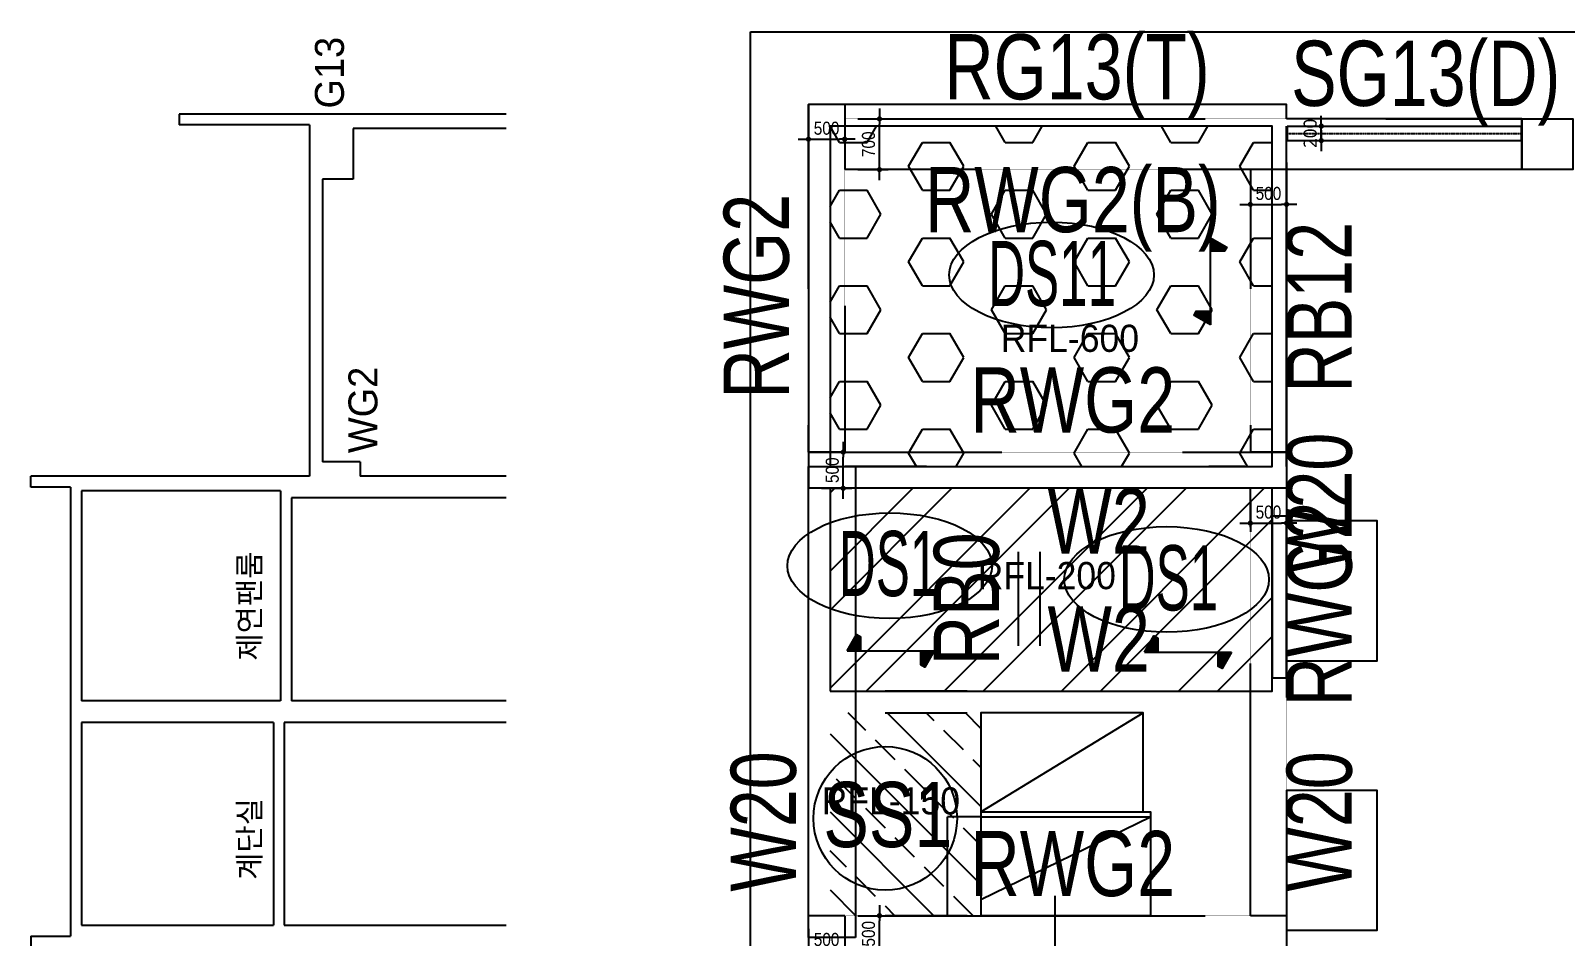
# Model space of a CAD drawing. Header units: millimetres. Extents: x -42253 to 178576, y 88378 to 153500.
# Drawn here: x 81417 to 102602, y 137520 to 150023 of the extents above; entities that cross this region are included whole.
import ezdxf
from ezdxf.enums import TextEntityAlignment as Align

# ---------------------------------------------------------------- set-up
doc = ezdxf.new("R2010")
doc.units = ezdxf.units.MM
doc.linetypes.add('HID', pattern=[2.3, 1.5, -0.8])
doc.linetypes.add('xs-1f_plan$0$HID', pattern=[4, 3, -1])
doc.layers.get('Defpoints').update_dxf_attribs({"color": 159})
for name, color, linetype in [('^DECK', 130, 'Continuous'), ('A-CEN', 1, 'Continuous'), ('A-HAT', 251, 'Continuous'), ('A-OPEN', 1, 'Continuous'), ('BEAM-TEXT', 4, 'Continuous'), ('DECK-PL', 4, 'Continuous'), ('DECK-SLAB', 4, 'Continuous'), ('GIRDER-TEXT', 7, 'Continuous'), ('S-STL-BEAM', 6, 'Continuous'), ('TXT-SLAB', 6, 'Continuous'), ('WALL-TEXT', 6, 'Continuous'), ('xs-1f_plan$0$8', 8, 'Continuous'), ('xs-1f_plan$0$xref', 7, 'Continuous'), ('레벨', 40, 'Continuous'), ('보(beam)', 4, 'HID'), ('보(girder)', 7, 'HID'), ('슬래브라인', 7, 'Continuous')]:
    doc.layers.add(name, color=color, linetype=linetype)
doc.layers.add('NOPLOT', color=191, linetype='Continuous', plot=False)
doc.styles.add('Gdim', font='Dotum.ttf', dxfattribs={"width": 0.9})
doc.styles.add('Gtx', font='Dotum.ttf')
doc.styles.add('xs-1f_plan$0$Gdim', font='malgun.ttf')
doc.dimstyles.new('Gdim200', dxfattribs={"dimscale": 200, "dimtxt": 3, "dimasz": 1.2, "dimexe": 2, "dimexo": 3, "dimgap": 1, "dimtad": 1, "dimdsep": 46, "dimlunit": 6, "dimtxsty": 'Gdim', "dimblk1": '_CIDOT', "dimblk2": '_CIDOT', "dimsah": 1, "dimcen": 2.5, "dimdle": 2, "dimclrd": 1, "dimclre": 1, "dimclrt": 3, "dimazin": 2, "dimtfac": 1, "dimtix": 1, "dimtmove": 2, "dimatfit": 3, "dimldrblk": '_CIDOT', "dimfxl": 2, "dimtolj": 1, "dimtzin": 0, "dimarcsym": 0})
doc.dimstyles.new('xs-1f_plan$0$Gdim200', dxfattribs={"dimscale": 200, "dimtxt": 3, "dimasz": 1.2, "dimexe": 2, "dimexo": 3, "dimgap": 1, "dimtad": 1, "dimdsep": 46, "dimlunit": 6, "dimtxsty": 'xs-1f_plan$0$Gdim', "dimblk1": 'xs-1f_plan$0$_CIDOT', "dimblk2": 'xs-1f_plan$0$_CIDOT', "dimsah": 1, "dimcen": 2.5, "dimdle": 2, "dimclrd": 1, "dimclre": 1, "dimclrt": 3, "dimazin": 2, "dimtfac": 1, "dimtix": 1, "dimtmove": 2, "dimatfit": 3, "dimldrblk": 'xs-1f_plan$0$_CIDOT', "dimfxl": 2, "dimtolj": 1, "dimtzin": 0, "dimarcsym": 0})

# ---------------------------------------------------------------- blocks, each defined once
blk = doc.blocks.new('_CIDOT')
at = {"color": 0, "linetype": 'ByBlock'}
blk.add_line((2, 0), (-1, 0), dxfattribs=at)
at = {"color": 0, "linetype": 'ByBlock', "const_width": 0.5}
blk.add_lwpolyline([(-0.25, 0, 1), (0.25, 0, 1)], format="xyb", close=True, dxfattribs=at)
blk = doc.blocks.new('*D1014')
at = {"layer": 'Defpoints', "color": 155, "lineweight": -2, "transparency": 16777216}
for p, q in [((-1975, 650), (-1555, 650)), ((-1675, 222), (-1675, 578)), ((-1975, 150), (-1555, 150))]:
    blk.add_line(p, q, dxfattribs=at)
at = {"layer": 'Defpoints', "color": 0, "transparency": 16777216}
for p in [(-2155, 650), (-1675, 650), (-2155, 150)]:
    blk.add_point(p, dxfattribs=at)
at = {"layer": 'Defpoints', "color": 155, "lineweight": -2, "transparency": 16777216, "xscale": 71.99999999999994, "yscale": 71.99999999999994, "zscale": 71.99999999999994}
for p, rotation in [((-1675, 650), 90), ((-1675, 150), 270)]:
    blk.add_blockref('_CIDOT', p, dxfattribs=dict(at, rotation=rotation))
at = {"layer": 'Defpoints', "color": 3, "transparency": 16777216, "insert": (-1826, 400), "char_height": 180, "attachment_point": 5, "rotation": 90, "style": 'Gdim'}
blk.add_mtext('\\A1;{\\C155;500}', dxfattribs=at)
blk = doc.blocks.new('*D1016')
at = {"layer": 'Defpoints', "color": 155, "lineweight": -2, "transparency": 16777216}
for p, q in [((-1975, 650), (-1555, 650)), ((-1675, 222), (-1675, 578)), ((-1975, 150), (-1555, 150))]:
    blk.add_line(p, q, dxfattribs=at)
at = {"layer": 'Defpoints', "color": 0, "transparency": 16777216}
for p in [(-2155, 650), (-1675, 650), (-2155, 150)]:
    blk.add_point(p, dxfattribs=at)
at = {"layer": 'Defpoints', "color": 155, "lineweight": -2, "transparency": 16777216, "xscale": 71.99999999999994, "yscale": 71.99999999999994, "zscale": 71.99999999999994}
for p, rotation in [((-1675, 650), 90), ((-1675, 150), 270)]:
    blk.add_blockref('_CIDOT', p, dxfattribs=dict(at, rotation=rotation))
at = {"layer": 'Defpoints', "color": 3, "transparency": 16777216, "insert": (-1826, 400), "char_height": 180, "attachment_point": 5, "rotation": 90, "style": 'Gdim'}
blk.add_mtext('\\A1;{\\C155;500}', dxfattribs=at)
blk = doc.blocks.new('*D1018')
at = {"layer": 'Defpoints', "color": 155, "lineweight": -2, "transparency": 16777216}
for p, q in [((-2475, 650), (-2055, 650)), ((-2175, 222), (-2175, 578)), ((-2475, 150), (-2055, 150))]:
    blk.add_line(p, q, dxfattribs=at)
at = {"layer": 'Defpoints', "color": 0, "transparency": 16777216}
for p in [(-2655, 650), (-2175, 650), (-2655, 150)]:
    blk.add_point(p, dxfattribs=at)
at = {"layer": 'Defpoints', "color": 155, "lineweight": -2, "transparency": 16777216, "xscale": 71.99999999999994, "yscale": 71.99999999999994, "zscale": 71.99999999999994}
for p, rotation in [((-2175, 650), 90), ((-2175, 150), 270)]:
    blk.add_blockref('_CIDOT', p, dxfattribs=dict(at, rotation=rotation))
at = {"layer": 'Defpoints', "color": 3, "transparency": 16777216, "insert": (-2326, 400), "char_height": 180, "attachment_point": 5, "rotation": 90, "style": 'Gdim'}
blk.add_mtext('\\A1;{\\C155;500}', dxfattribs=at)
blk = doc.blocks.new('*D978')
at = {"layer": 'Defpoints', "color": 155, "lineweight": -2, "transparency": 16777216}
for p, q in [((-1975, 650), (-1555, 650)), ((-1675, 222), (-1675, 578)), ((-1975, 150), (-1555, 150))]:
    blk.add_line(p, q, dxfattribs=at)
at = {"layer": 'Defpoints', "color": 0, "transparency": 16777216}
for p in [(-2155, 650), (-1675, 650), (-2155, 150)]:
    blk.add_point(p, dxfattribs=at)
at = {"layer": 'Defpoints', "color": 155, "lineweight": -2, "transparency": 16777216, "xscale": 71.99999999999994, "yscale": 71.99999999999994, "zscale": 71.99999999999994}
for p, rotation in [((-1675, 650), 90), ((-1675, 150), 270)]:
    blk.add_blockref('_CIDOT', p, dxfattribs=dict(at, rotation=rotation))
at = {"layer": 'Defpoints', "color": 3, "transparency": 16777216, "insert": (-1826, 400), "char_height": 180, "attachment_point": 5, "rotation": 90, "style": 'Gdim'}
blk.add_mtext('\\A1;{\\C155;500}', dxfattribs=at)
blk = doc.blocks.new('*D962')
at = {"layer": 'Defpoints', "color": 155, "lineweight": -2, "transparency": 16777216}
for p, q in [((-1975, 650), (-1555, 650)), ((-1675, 222), (-1675, 578)), ((-1975, 150), (-1555, 150))]:
    blk.add_line(p, q, dxfattribs=at)
at = {"layer": 'Defpoints', "color": 0, "transparency": 16777216}
for p in [(-2155, 650), (-1675, 650), (-2155, 150)]:
    blk.add_point(p, dxfattribs=at)
at = {"layer": 'Defpoints', "color": 155, "lineweight": -2, "transparency": 16777216, "xscale": 71.99999999999994, "yscale": 71.99999999999994, "zscale": 71.99999999999994}
for p, rotation in [((-1675, 650), 90), ((-1675, 150), 270)]:
    blk.add_blockref('_CIDOT', p, dxfattribs=dict(at, rotation=rotation))
at = {"layer": 'Defpoints', "color": 3, "transparency": 16777216, "insert": (-1826, 400), "char_height": 180, "attachment_point": 5, "rotation": 90, "style": 'Gdim'}
blk.add_mtext('\\A1;{\\C155;500}', dxfattribs=at)
blk = doc.blocks.new('*D980')
at = {"layer": 'Defpoints', "color": 155, "lineweight": -2, "transparency": 16777216}
for p, q in [((-788, 550), (-368, 550)), ((-488, 122), (-488, 478)), ((-788, 50), (-368, 50))]:
    blk.add_line(p, q, dxfattribs=at)
at = {"layer": 'Defpoints', "color": 0, "transparency": 16777216}
for p in [(-968, 550), (-488, 550), (-968, 50)]:
    blk.add_point(p, dxfattribs=at)
at = {"layer": 'Defpoints', "color": 155, "lineweight": -2, "transparency": 16777216, "xscale": 71.99999999999994, "yscale": 71.99999999999994, "zscale": 71.99999999999994}
for p, rotation in [((-488, 550), 90), ((-488, 50), 270)]:
    blk.add_blockref('_CIDOT', p, dxfattribs=dict(at, rotation=rotation))
at = {"layer": 'Defpoints', "color": 3, "transparency": 16777216, "insert": (-638, 300), "char_height": 180, "attachment_point": 5, "rotation": 90, "style": 'Gdim'}
blk.add_mtext('\\A1;{\\C155;500}', dxfattribs=at)
blk = doc.blocks.new('*D1020')
at = {"layer": 'Defpoints', "color": 155, "lineweight": -2, "transparency": 16777216}
for p, q in [((-1775, 750), (-1355, 750)), ((-1475, 122), (-1475, 678)), ((-1775, 50), (-1355, 50))]:
    blk.add_line(p, q, dxfattribs=at)
at = {"layer": 'Defpoints', "color": 0, "transparency": 16777216}
for p in [(-1955, 750), (-1475, 750), (-1955, 50)]:
    blk.add_point(p, dxfattribs=at)
at = {"layer": 'Defpoints', "color": 155, "lineweight": -2, "transparency": 16777216, "xscale": 71.99999999999994, "yscale": 71.99999999999994, "zscale": 71.99999999999994}
for p, rotation in [((-1475, 750), 90), ((-1475, 50), 270)]:
    blk.add_blockref('_CIDOT', p, dxfattribs=dict(at, rotation=rotation))
at = {"layer": 'Defpoints', "color": 3, "transparency": 16777216, "insert": (-1626, 400), "char_height": 180, "attachment_point": 5, "rotation": 90, "style": 'Gdim'}
blk.add_mtext('\\A1;{\\C155;700}', dxfattribs=at)
blk = doc.blocks.new('A$C58C40D4B')
at = {"layer": 'DECK-PL'}
for points in [[(600, 2), (471, 228), (415, 196), (415, 2)], [(-600, 2), (-471, -223), (-415, -192), (-415, 2)]]:
    blk.add_hatch(color=256, dxfattribs=at).paths.add_polyline_path(points)
blk.add_line((-600, 2), (600, 2), dxfattribs=at)
for points in [[(600, 2), (471, 228), (415, 196), (415, 2), (415, 2), (471, 2), (600, 2)], [(-600, 2), (-471, -223), (-415, -192), (-415, 2), (-415, 2), (-471, 2), (-600, 2)]]:
    blk.add_lwpolyline(points, dxfattribs=at)
blk = doc.blocks.new('xs-1f_plan$0$_CIDOT')
at = {"color": 0, "linetype": 'ByBlock'}
blk.add_line((2, 0), (-1, 0), dxfattribs=at)
at = {"color": 0, "linetype": 'ByBlock', "const_width": 0.5}
blk.add_lwpolyline([(-0.25, 0, 1), (0.25, 0, 1)], format="xyb", close=True, dxfattribs=at)
blk = doc.blocks.new('*D1167')
at = {"layer": 'Defpoints', "color": 155, "lineweight": -2, "transparency": 16777216}
for p, q in [((-2839, 250), (-2419, 250)), ((-2539, 322), (-2539, 394)), ((-2539, 50), (-2539, 250)), ((-2839, 50), (-2419, 50)), ((-2539, -22), (-2539, -94))]:
    blk.add_line(p, q, dxfattribs=at)
at = {"layer": 'Defpoints', "color": 0, "transparency": 16777216}
for p in [(-3019, 250), (-2539, 250), (-3019, 50)]:
    blk.add_point(p, dxfattribs=at)
at = {"layer": 'Defpoints', "color": 155, "lineweight": -2, "transparency": 16777216, "xscale": 71.99999999999994, "yscale": 71.99999999999994, "zscale": 71.99999999999994}
for p, rotation in [((-2539, 250), 270), ((-2539, 50), 90)]:
    blk.add_blockref('xs-1f_plan$0$_CIDOT', p, dxfattribs=dict(at, rotation=rotation))
at = {"layer": 'Defpoints', "color": 155, "transparency": 16777216, "insert": (-2692, 150), "char_height": 180, "attachment_point": 5, "rotation": 90, "style": 'xs-1f_plan$0$Gdim'}
blk.add_mtext('\\A1;200', dxfattribs=at)
blk = doc.blocks.new('*U1015')
at = {"layer": 'Defpoints'}
for p, q in [((-2155.451, 650), (-2155.451, 150)), ((2644.549, 650), (2644.549, 150))]:
    blk.add_line(p, q, dxfattribs=at)
at = {"layer": '보(girder)'}
for p, q in [((-2155.451, 650), (2644.549, 650)), ((2644.549, 150), (-2155.451, 150))]:
    blk.add_line(p, q, dxfattribs=at)
at = {"layer": 'Defpoints'}
dim = blk.add_linear_dim(base=(-1675.451, 650), p1=(-2155.451, 150), p2=(-2155.451, 650), angle=90, text='{\\C155;<>}', dimstyle='Gdim200', override={"dimscale": 60, "dimzin": 8, "dimclrd": 155, "dimclre": 155}, dxfattribs=at)
dim.commit()
dim.dimension.update_dxf_attribs({"geometry": '*D1014', "text_midpoint": (-1825.573, 400)})
blk = doc.blocks.new('*U1017')
at = {"layer": 'Defpoints'}
for p, q in [((-2155.451, 650), (-2155.451, 150)), ((27544.549, 650), (27544.549, 150))]:
    blk.add_line(p, q, dxfattribs=at)
at = {"layer": '보(girder)'}
for p, q in [((-2155.451, 650), (27544.549, 650)), ((27544.549, 150), (-2155.451, 150))]:
    blk.add_line(p, q, dxfattribs=at)
at = {"layer": 'Defpoints'}
dim = blk.add_linear_dim(base=(-1675.451, 650), p1=(-2155.451, 150), p2=(-2155.451, 650), angle=90, text='{\\C155;<>}', dimstyle='Gdim200', override={"dimscale": 60, "dimzin": 8, "dimclrd": 155, "dimclre": 155}, dxfattribs=at)
dim.commit()
dim.dimension.update_dxf_attribs({"geometry": '*D1016', "text_midpoint": (-1825.573, 400)})
blk = doc.blocks.new('*U1019')
at = {"layer": 'Defpoints'}
for p, q in [((-2655.451, 650), (-2655.451, 150)), ((3944.549, 650), (3944.549, 150))]:
    blk.add_line(p, q, dxfattribs=at)
at = {"layer": '보(girder)'}
for p, q in [((-2655.451, 650), (3944.549, 650)), ((3944.549, 150), (-2655.451, 150))]:
    blk.add_line(p, q, dxfattribs=at)
at = {"layer": 'Defpoints'}
dim = blk.add_linear_dim(base=(-2175.451, 650), p1=(-2655.451, 150), p2=(-2655.451, 650), angle=90, text='{\\C155;<>}', dimstyle='Gdim200', override={"dimscale": 60, "dimzin": 8, "dimclrd": 155, "dimclre": 155}, dxfattribs=at)
dim.commit()
dim.dimension.update_dxf_attribs({"geometry": '*D1018', "text_midpoint": (-2325.573, 400)})
blk = doc.blocks.new('*U979')
at = {"layer": 'Defpoints'}
for p, q in [((-2155.451, 650), (-2155.451, 150)), ((3744.549, 650), (3744.549, 150))]:
    blk.add_line(p, q, dxfattribs=at)
at = {"layer": '보(girder)'}
for p, q in [((-2155.451, 650), (3744.549, 650)), ((3744.549, 150), (-2155.451, 150))]:
    blk.add_line(p, q, dxfattribs=at)
at = {"layer": 'Defpoints'}
dim = blk.add_linear_dim(base=(-1675.451, 650), p1=(-2155.451, 150), p2=(-2155.451, 650), angle=90, text='{\\C155;<>}', dimstyle='Gdim200', override={"dimscale": 60, "dimzin": 8, "dimclrd": 155, "dimclre": 155}, dxfattribs=at)
dim.commit()
dim.dimension.update_dxf_attribs({"geometry": '*D978', "text_midpoint": (-1825.573, 400)})
blk = doc.blocks.new('*U963')
at = {"layer": 'Defpoints'}
for p, q in [((-2155.451, 650), (-2155.451, 150)), ((3944.549, 650), (3944.549, 150))]:
    blk.add_line(p, q, dxfattribs=at)
at = {"layer": '보(girder)'}
for p, q in [((-2155.451, 650), (3944.549, 650)), ((3944.549, 150), (-2155.451, 150))]:
    blk.add_line(p, q, dxfattribs=at)
at = {"layer": 'Defpoints'}
dim = blk.add_linear_dim(base=(-1675.451, 650), p1=(-2155.451, 150), p2=(-2155.451, 650), angle=90, text='{\\C155;<>}', dimstyle='Gdim200', override={"dimscale": 60, "dimzin": 8, "dimclrd": 155, "dimclre": 155}, dxfattribs=at)
dim.commit()
dim.dimension.update_dxf_attribs({"geometry": '*D962', "text_midpoint": (-1825.573, 400)})
blk = doc.blocks.new('*U981')
at = {"layer": 'Defpoints'}
for p, q in [((-967.879, 550), (-967.879, 50)), ((2932.121, 550), (2932.121, 50))]:
    blk.add_line(p, q, dxfattribs=at)
at = {"layer": '보(beam)'}
for p, q in [((2932.121, 550), (-967.879, 550)), ((-967.879, 50), (2932.121, 50))]:
    blk.add_line(p, q, dxfattribs=at)
at = {"layer": 'Defpoints'}
dim = blk.add_linear_dim(base=(-487.879, 550), p1=(-967.879, 50), p2=(-967.879, 550), angle=90, text='{\\C155;<>}', dimstyle='Gdim200', override={"dimscale": 60, "dimzin": 8, "dimclrd": 155, "dimclre": 155}, dxfattribs=at)
dim.commit()
dim.dimension.update_dxf_attribs({"geometry": '*D980', "text_midpoint": (-638.001, 300)})
blk = doc.blocks.new('*U1021')
at = {"layer": 'Defpoints'}
for p, q in [((-1955.451, 750), (-1955.451, 50)), ((7394.549, 750), (7394.549, 50))]:
    blk.add_line(p, q, dxfattribs=at)
at = {"layer": '보(girder)'}
for p, q in [((-1955.451, 750), (7394.549, 750)), ((7394.549, 50), (-1955.451, 50))]:
    blk.add_line(p, q, dxfattribs=at)
at = {"layer": 'Defpoints'}
dim = blk.add_linear_dim(base=(-1475.451, 750), p1=(-1955.451, 50), p2=(-1955.451, 750), angle=90, text='{\\C155;<>}', dimstyle='Gdim200', override={"dimscale": 60, "dimzin": 8, "dimclrd": 155, "dimclre": 155}, dxfattribs=at)
dim.commit()
dim.dimension.update_dxf_attribs({"geometry": '*D1020', "text_midpoint": (-1625.573, 400)})
blk = doc.blocks.new('*U1168')
at = {"layer": 'Defpoints', "ltscale": 4}
for p, q in [((-3018.848, 250), (-3018.848, 50)), ((231.152, 250), (231.152, 50))]:
    blk.add_line(p, q, dxfattribs=at)
at = {"layer": 'xs-1f_plan$0$8', "color": 4, "ltscale": 4}
for p, q in [((-3008.848, 250), (221.152, 250)), ((-3008.848, 50), (221.152, 50))]:
    blk.add_line(p, q, dxfattribs=at)
at = {"layer": 'xs-1f_plan$0$8', "ltscale": 4}
for p, q in [((-3008.848, 250), (-3008.848, 50)), ((221.152, 250), (221.152, 50))]:
    blk.add_line(p, q, dxfattribs=at)
at = {"layer": 'xs-1f_plan$0$8', "linetype": 'xs-1f_plan$0$HID'}
blk.add_line((-3008.848, 150), (221.152, 150), dxfattribs=at)
at = {"layer": 'Defpoints'}
dim = blk.add_linear_dim(base=(-2538.848, 250), p1=(-3018.848, 50), p2=(-3018.848, 250), angle=90, dimstyle='xs-1f_plan$0$Gdim200', override={"dimscale": 60, "dimzin": 8, "dimclrd": 155, "dimclre": 155, "dimclrt": 155}, dxfattribs=at)
dim.commit()
dim.dimension.update_dxf_attribs({"geometry": '*D1167', "text_midpoint": (-2691.844, 150)})

msp = doc.modelspace()

# ---------------------------------------------------------------- hatches: boundary and pattern name
at = {"layer": 'A-HAT'}
h = msp.add_hatch(dxfattribs=at)
h.set_pattern_fill('HEX', color=256, scale=120)
h.paths.add_polyline_path([(92453.571, 144005.018), (98553.571, 144005.018), (98553.571, 148705.018), (92453.571, 148705.018)])
h = msp.add_hatch(dxfattribs=at)
h.set_pattern_fill('ANSI32', color=256, scale=120)
h.paths.add_polyline_path([(92453.571, 140905.018), (98553.571, 140905.018), (98553.571, 143705.018), (92453.571, 143705.018)])
h = msp.add_hatch(dxfattribs=at)
h.set_pattern_fill('ANSI33', color=256, scale=120, angle=90)
h.paths.add_polyline_path([(94533.571, 137805.017), (92453.571, 137805.017), (92453.571, 140605.018), (94533.571, 140605.018)])

# ---------------------------------------------------------------- linework, layer by layer
msp.add_line((94533.571, 139240.018), (94533.571, 137805.018))
at = {"elevation": 0}
for points in [[(92803.571, 137505.018), (92153.571, 137505.018), (92153.571, 144005.018), (92803.571, 144005.018)], [(94533.571, 139240.018), (96773.571, 139240.018), (96773.571, 140605.018), (94533.571, 140605.018)]]:
    msp.add_lwpolyline(points, close=True, dxfattribs=at)
msp.add_lwpolyline([(94533.571, 139170.018), (96873.571, 139170.018), (96873.571, 137805.018), (94533.571, 137805.018)], dxfattribs=at)
at = {"layer": '^DECK', "color": 0}
msp.add_circle((93213.323, 139148.157), 990.918, dxfattribs=at)
for centre in [(95509.494, 146650.512), (93275.404, 142635.997), (97098.049, 142446.787)]:
    msp.add_ellipse(centre, major_axis=(1412.381, 0), ratio=0.51617646, dxfattribs=at)
at = {"layer": 'A-CEN'}
msp.add_line((95553.571, 138080.9), (95553.571, 127460.446), dxfattribs=at)
at = {"layer": 'A-HAT', "elevation": 0}
for points in [[(92453.571, 144005.018), (98553.571, 144005.018), (98553.571, 148705.018), (92453.571, 148705.018)], [(92453.571, 140905.018), (98553.571, 140905.018), (98553.571, 143705.018), (92453.571, 143705.018)]]:
    msp.add_lwpolyline(points, close=True, dxfattribs=at)
at = {"layer": 'A-OPEN'}
for p, q in [((94533.571, 139240.018), (96773.571, 140605.018)), ((94533.571, 138029.268), (96873.571, 139170.018))]:
    msp.add_line(p, q, dxfattribs=at)
at = {"layer": 'NOPLOT'}
for p, q in [((83467.024, 148871.62, 0), (83467.024, 148721.62, 0)), ((87982.024, 148871.62, 0), (83467.024, 148871.62, 0)), ((85267.024, 148721.62, 0), (83467.024, 148721.62, 0)), ((85267.024, 148721.62, 0), (85267.024, 143871.62)), ((85867.024, 148671.62, 0), (85867.024, 147971.62, 0)), ((87982.024, 148671.62, 0), (85867.024, 148671.62, 0)), ((85447.024, 147971.62), (85447.024, 144071.62)), ((85867.024, 147971.62, 0), (85447.024, 147971.62, 0)), ((85967.024, 144071.62), (85447.024, 144071.62)), ((85967.024, 144071.62), (85967.024, 143871.62)), ((85267.024, 143871.62), (81417.024, 143871.62)), ((81417.024, 143721.62), (81417.024, 143871.62)), ((87982.024, 143871.62, 0), (85967.024, 143871.62, 0)), ((81967.024, 143721.62), (81417.024, 143721.62)), ((81967.024, 143721.62), (81967.024, 137521.622)), ((82117.024, 143671.622), (82117.024, 140771.62)), ((84867.024, 143671.62), (82117.024, 143671.62)), ((84867.024, 143671.622), (84867.024, 140771.62)), ((87982.024, 143571.62, 0), (85017.024, 143571.62)), ((85017.024, 143571.62), (85017.024, 140771.62)), ((84867.024, 140771.62, 0), (82117.024, 140771.62, 0)), ((87982.024, 140771.62, 0), (85017.024, 140771.62, 0)), ((82117.024, 140471.62), (82117.024, 137671.622)), ((84767.024, 140471.62, 0), (82117.024, 140471.62, 0)), ((84767.024, 140471.62), (84767.024, 137671.622)), ((84917.024, 140471.62), (84917.024, 137671.622)), ((87982.024, 140471.62, 0), (84917.024, 140471.62, 0)), ((81417.024, 137521.622), (81417.024, 137371.622)), ((81417.024, 137521.622, 0), (81967.024, 137521.622, 0)), ((82117.024, 137671.622, 0), (84767.024, 137671.622, 0)), ((84917.024, 137671.622, 0), (87982.024, 137671.622, 0))]:
    msp.add_line(p, q, dxfattribs=at)
at = {"layer": 'NOPLOT', "linetype": 'HID'}
for p in [(94073.571, 137805.018), (94533.571, 139170.018)]:
    msp.add_line(p, (94073.571, 139170.018), dxfattribs=at)
at = {"layer": 'NOPLOT'}
msp.add_lwpolyline([(91353.571, 150005.017), (103353.571, 150005.017), (103353.571, 122185.017), (91353.571, 122185.017)], close=True, dxfattribs=at)
at = {"layer": '보(beam)'}
for p, q in [((95053.571, 141530.018), (95053.571, 142830.018)), ((95353.571, 141530.018), (95353.571, 142830.018))]:
    msp.add_line(p, q, dxfattribs=at)
at = {"layer": '보(girder)'}
msp.add_line((92653.571, 137805.018), (92153.571, 137805.018), dxfattribs=at)
at = {"layer": '슬래브라인'}
for p, q in [((102003.571, 148805.018), (98753.571, 148805.018)), ((98553.571, 144005.018), (98553.571, 148705.018)), ((98753.571, 144005.018), (98753.571, 148705.018)), ((98753.571, 148205.018), (98753.571, 144205.018)), ((102003.571, 148105.018), (98753.571, 148105.018)), ((93783.571, 144005.018), (92653.571, 144005.018)), ((98178.571, 144005.018), (97678.571, 144005.018)), ((93783.571, 143705.018), (92653.571, 143705.018)), ((98178.571, 143705.018), (97678.571, 143705.018)), ((94343.571, 140905.018), (93213.571, 140905.018)), ((93213.571, 140605.018), (94343.571, 140605.018)), ((94343.571, 137805.018), (93213.571, 137805.018))]:
    msp.add_line(p, q, dxfattribs=at)
at = {"layer": '슬래브라인', "elevation": 0}
for points in [[(98753.571, 148805.018), (98753.571, 149005.018), (92153.571, 149005.018), (92153.571, 144005.018)], [(96773.571, 139240.017), (96873.571, 139240.017), (96873.571, 139170.017)]]:
    msp.add_lwpolyline(points, dxfattribs=at)
for points in [[(102003.571, 148805.018), (102703.571, 148805.018), (102703.571, 148105.018), (102003.571, 148105.018)], [(98553.571, 141090.018), (98753.571, 141090.018), (98753.571, 143320.018), (98553.571, 143320.018)]]:
    msp.add_lwpolyline(points, close=True, dxfattribs=at)
at = {"layer": '슬래브라인'}
for points in [[(98753.571, 141325.017), (100003.571, 141325.017), (100003.571, 143255.017), (98753.571, 143255.017)], [(98753.571, 137605.017), (100003.571, 137605.017), (100003.571, 139535.017), (98753.571, 139535.017)]]:
    msp.add_lwpolyline(points, close=True, dxfattribs=at)

# ---------------------------------------------------------------- block references
at = {"layer": 'DECK-PL', "xscale": -1}
for p, rotation in [((97699.619, 146564.001), 270), ((93288.952, 141464.5), 180), ((97392.747, 141443.142), 180)]:
    msp.add_blockref('A$C58C40D4B', p, dxfattribs=dict(at, rotation=rotation))
at = {"layer": 'xs-1f_plan$0$xref'}
msp.add_blockref('*U1168', (101772.42, 148455.018), dxfattribs=at)
at = {"layer": '보(beam)', "rotation": 270}
msp.add_blockref('*U981', (98203.571, 147137.139), dxfattribs=at)
at = {"layer": '보(girder)', "rotation": 270}
for name, p in [('*U1015', (92003.571, 146849.567)), ('*U979', (98103.571, 141549.567)), ('*U1017', (92003.571, 135649.567))]:
    msp.add_blockref(name, p, dxfattribs=at)
at = {"layer": '보(girder)'}
for name, p in [('*U1021', (94609.022, 148055.018)), ('*U1019', (94809.022, 143555.018)), ('*U963', (94809.022, 137155.018))]:
    msp.add_blockref(name, p, dxfattribs=at)

# ---------------------------------------------------------------- texts
at = {"layer": 'BEAM-TEXT', "style": 'Gtx', "width": 0.8}
msp.add_text('RB12', height=900, rotation=90, dxfattribs=at).set_placement((98753.571, 146205.018), align=Align.TOP_CENTER)
msp.add_text('RB0', height=900, rotation=90, dxfattribs=at).set_placement((95053.571, 142180.018), align=Align.BOTTOM_CENTER)
at = {"layer": 'DECK-SLAB', "color": 1, "style": 'Gtx', "width": 0.6}
msp.add_text('DS11', height=900, dxfattribs=at).set_placement((94633.34, 146220.846, 0))
at = {"layer": 'DECK-SLAB', "style": 'Gtx', "width": 0.6}
for p in [(92572.515, 142216.697, 0), (96435.605, 142019.344, 0)]:
    msp.add_text('DS1', height=900, dxfattribs=at).set_placement(p)
at = {"layer": 'GIRDER-TEXT', "style": 'Gtx', "width": 0.8}
for s, p in [('RG13(T)', (95861.429, 148805.018)), ('RWG2', (95803.571, 144205.018)), ('RWG2', (95803.571, 137805.018))]:
    msp.add_text(s, height=900, dxfattribs=at).set_placement(p, align=Align.BOTTOM_CENTER)
at = {"layer": 'GIRDER-TEXT', "color": 1, "style": 'Gtx', "width": 0.8}
msp.add_text('RWG2(B)', height=900, dxfattribs=at).set_placement((95803.571, 146970.735), align=Align.BOTTOM_CENTER)
at = {"layer": 'GIRDER-TEXT', "style": 'Gtx', "width": 0.8}
msp.add_text('RWG2', height=900, rotation=90, dxfattribs=at).set_placement((92153.571, 146358.003), align=Align.BOTTOM_CENTER)
msp.add_text('RWG2', height=900, rotation=90, dxfattribs=at).set_placement((98753.571, 142108.27), align=Align.TOP_CENTER)
at = {"layer": 'NOPLOT', "style": 'Gtx'}
for s, height, p in [('G13', 400, (85741.084, 148948.534)), ('WG2', 400, (86203.584, 144191.034)), ('제연팬룸', 300, (84586.084, 141325.916)), ('계단실 ', 300, (84586.084, 138299.416))]:
    msp.add_text(s, height=height, rotation=90, dxfattribs=at).set_placement(p)
at = {"layer": 'S-STL-BEAM', "style": 'Gtx', "width": 0.8}
msp.add_text('SG13(D)', height=900, dxfattribs=at).set_placement((100674.595, 148714.173), align=Align.BOTTOM_CENTER)
at = {"layer": 'TXT-SLAB', "style": 'Gtx', "width": 0.8}
msp.add_text('SS1', height=900, dxfattribs=at).set_placement((92359.003, 138751.525))
at = {"layer": 'WALL-TEXT', "style": 'Gtx', "width": 0.8}
for p in [(98753.571, 143504.429, 0), (98753.571, 139105.202, 0)]:
    msp.add_text('W20', height=900, rotation=90, dxfattribs=at).set_placement(p, align=Align.TOP_CENTER)
msp.add_text('W2', height=900, dxfattribs=at).set_placement((96160.469, 143705.018, 0), align=Align.TOP_CENTER)
msp.add_text('W2', height=900, dxfattribs=at).set_placement((96160.469, 140905.018, 0), align=Align.BOTTOM_CENTER)
at = {"layer": 'WALL-TEXT', "color": 1, "style": 'Gtx', "width": 0.8}
msp.add_text('W20', height=900, rotation=90, dxfattribs=at).set_placement((91080.722, 139105.202, 0), align=Align.TOP_CENTER)
at = {"layer": '레벨', "style": 'Gtx'}
for s, p in [('RFL-600', (95762.75, 145776.002)), ('RFL-200', (95443.772, 142499.846)), ('RFL-150', (93291.608, 139390.441))]:
    msp.add_text(s, height=375, dxfattribs=at).set_placement(p, align=Align.MIDDLE_CENTER)

doc.saveas('drawing.dxf')
